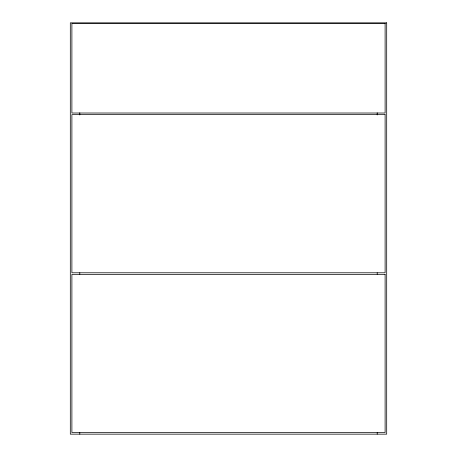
<?xml version="1.0" encoding="UTF-8"?>
<svg xmlns="http://www.w3.org/2000/svg" width="457" height="457" viewBox="0 0 457 457"><rect width="100%" height="100%" fill="white"/><g stroke="black" fill="none" stroke-linecap="round" stroke-linejoin="round"><path stroke-width="0.69" d="M377.202 112.822L377.202 114.964M377.202 272.772L377.202 274.2M377.202 432.722L377.202 434.15M79.798 112.822L79.798 114.964M79.798 272.772L79.798 274.2M79.798 432.722L79.798 434.15M386.691 22.85L70.309 22.85L70.309 434.15L386.691 434.15L386.691 22.85M385.108 23.376L71.892 23.376L71.892 113.022L385.108 113.022L385.108 23.376M385.108 114.604L71.892 114.604L71.892 272.795L385.108 272.795L385.108 114.604M385.108 274.377L71.892 274.377L71.892 432.568L385.108 432.568L385.108 274.377"/></g></svg>
